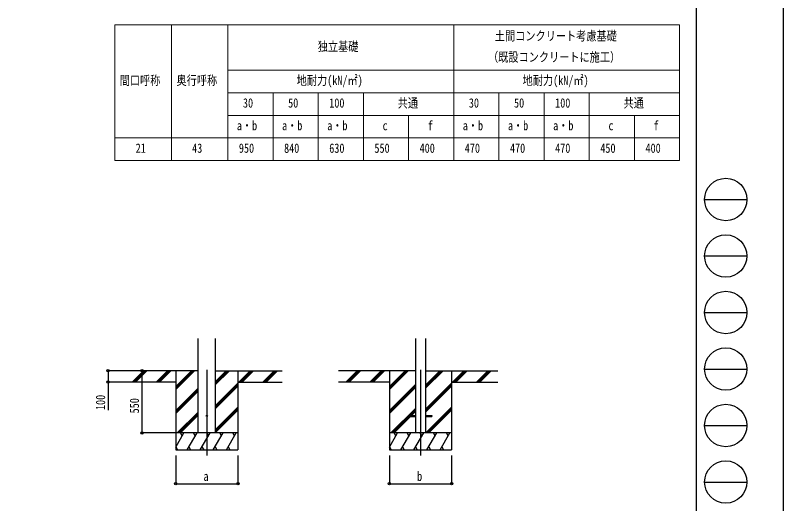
# Model space of a CAD drawing. Units: millimetres, scale not verified. Extents: x -10512 to 10512, y -7425 to 7425.
# Drawn here: x 3711 to 10512, y -4316 to 4 of the extents above; entities that cross this region are included whole.
import ezdxf
from ezdxf.enums import TextEntityAlignment as Align

# ---------------------------------------------------------------- set-up
doc = ezdxf.new("R2010")
doc.units = ezdxf.units.MM
doc.header["$LTSCALE"] = 30
doc.layers.add('0-1_TABLE1', color=7, linetype='Continuous', lineweight=18)
for name, color, linetype in [('0-3_YKK_12', 2, 'Continuous'), ('0-4_YKK_13', 4, 'Continuous'), ('0-5_YKK_A1', 4, 'Continuous'), ('0-6_YKK_D', 6, 'Continuous'), ('0-7_YKK_ZWAK', 7, 'Continuous')]:
    doc.layers.add(name, color=color, linetype=linetype)
doc.styles.add('ＭＳ ゴシック', font='')
doc.styles.get('ＭＳ ゴシック').set_extended_font_data('MS Gothic')

msp = doc.modelspace()

# ---------------------------------------------------------------- linework, layer by layer
at = {"layer": '0-1_TABLE1'}
for p, q in [((4591.58, -80.35), (9591.58, -80.35)), ((4591.58, -80.35), (4591.58, -1280.35)), ((5091.58, -80.35), (5091.58, -1280.35)), ((5591.58, -480.35), (9591.58, -480.35)), ((5591.58, -680.35), (9591.58, -680.35)), ((5991.58, -680.35), (5991.58, -1280.35)), ((6391.58, -680.35), (6391.58, -1280.35)), ((7991.58, -680.35), (7991.58, -1280.35)), ((8391.58, -680.35), (8391.58, -1280.35)), ((5591.58, -880.35), (9591.58, -880.35))]:
    msp.add_line(p, q, dxfattribs=at)
for points in [[(5591.58, -80.35), (5591.58, -480.35), (5591.58, -1080.35), (5591.58, -1280.35)], [(7591.58, -80.35), (7591.58, -680.35), (7591.58, -1080.35), (7591.58, -1280.35)], [(9591.58, -80.35), (9591.58, -680.35), (9591.58, -1080.35), (9591.58, -1280.35)], [(6791.58, -680.35), (6791.58, -1080.35), (6791.58, -1280.35)], [(8791.58, -680.35), (8791.58, -880.35), (8791.58, -1280.35)], [(7191.58, -880.35), (7191.58, -1080.35), (7191.58, -1280.35)], [(9191.58, -880.35), (9191.58, -1080.35), (9191.58, -1280.35)], [(4591.58, -1080.35), (5091.58, -1080.35), (9591.58, -1080.35)], [(4591.58, -1280.35), (5091.58, -1280.35), (6791.58, -1280.35), (9591.58, -1280.35)]]:
    msp.add_lwpolyline(points, dxfattribs=at)
at = {"layer": '0-3_YKK_12'}
for p, q in [((5405.96, -3131.54), (5405.96, -3890.74)), ((7297.53, -3131.54), (7297.53, -3890.74))]:
    msp.add_line(p, q, dxfattribs=at)
at = {"layer": '0-4_YKK_13'}
for p, q in [((7197.53, -3536.25), (7197.53, -3545.25)), ((7197.53, -3536.25), (7252.33, -3536.25)), ((7342.73, -3536.25), (7397.53, -3536.25)), ((7397.53, -3536.25), (7397.53, -3545.25)), ((7197.53, -3545.25), (7252.33, -3545.25)), ((7342.73, -3545.25), (7397.53, -3545.25))]:
    msp.add_line(p, q, dxfattribs=at)
msp.add_circle((5405.96, -3540.75), 5, dxfattribs=at)
at = {"layer": '0-5_YKK_A1'}
for p, q in [((5328.21, -3690.75), (5328.21, -2855.39)), ((5483.71, -3690.75), (5483.71, -2855.39)), ((7252.33, -2855.39), (7252.33, -3690.75)), ((7342.73, -2855.39), (7342.73, -3690.75)), ((5328.21, -3140.75), (4680.01, -3140.75)), ((4746.69, -3239.34), (4845.29, -3140.75)), ((4759.43, -3240.75), (4859.43, -3140.75)), ((4773.57, -3240.75), (4873.57, -3140.75)), ((4958.82, -3239.34), (5057.42, -3140.75)), ((4971.56, -3240.75), (5071.56, -3140.75)), ((4985.71, -3240.75), (5085.71, -3140.75)), ((5130.96, -3140.75), (5130.96, -3840.74)), ((5130.96, -3307.63), (5297.84, -3140.75)), ((5130.96, -3293.48), (5283.7, -3140.75)), ((5130.96, -3279.34), (5269.55, -3140.75)), ((5483.71, -3263.24), (5606.21, -3140.75)), ((5483.71, -3249.1), (5592.06, -3140.75)), ((5483.71, -3234.96), (5577.92, -3140.75)), ((5483.71, -3140.75), (6071.58, -3140.75)), ((5680.96, -3140.75), (5680.96, -3840.74)), ((5690.05, -3240.75), (5790.05, -3140.75)), ((5704.19, -3240.75), (5804.2, -3140.75)), ((5718.34, -3240.75), (5818.34, -3140.75)), ((5902.19, -3240.75), (6002.19, -3140.75)), ((5916.33, -3240.75), (6016.33, -3140.75)), ((5930.47, -3240.75), (6030.47, -3140.75)), ((7252.33, -3140.75), (6571.58, -3140.75)), ((6638.26, -3239.34), (6736.86, -3140.75)), ((6651, -3240.75), (6751, -3140.75)), ((6665.14, -3240.75), (6765.14, -3140.75)), ((6850.39, -3239.34), (6948.99, -3140.75)), ((6863.13, -3240.75), (6963.13, -3140.75)), ((6877.28, -3240.75), (6977.28, -3140.75)), ((7022.53, -3140.75), (7022.53, -3840.74)), ((7022.53, -3307.63), (7189.41, -3140.75)), ((7022.53, -3293.48), (7175.27, -3140.75)), ((7022.53, -3279.34), (7161.12, -3140.75)), ((7342.73, -3295.79), (7497.78, -3140.75)), ((7342.73, -3281.65), (7483.63, -3140.75)), ((7342.73, -3267.51), (7469.49, -3140.75)), ((7342.73, -3140.75), (7980.73, -3140.75)), ((7572.53, -3140.75), (7572.53, -3840.74)), ((7581.62, -3240.75), (7681.62, -3140.75)), ((7595.77, -3240.75), (7695.77, -3140.75)), ((7609.91, -3240.75), (7709.91, -3140.75)), ((7793.76, -3240.75), (7893.76, -3140.75)), ((7807.9, -3240.75), (7907.9, -3140.75)), ((7822.04, -3240.75), (7922.04, -3140.75)), ((5130.96, -3240.75), (4680.01, -3240.75)), ((5483.71, -3447.09), (5680.96, -3249.84)), ((5483.71, -3461.23), (5680.96, -3263.98)), ((5680.96, -3240.75), (6071.58, -3240.75)), ((7022.53, -3240.75), (6571.58, -3240.75)), ((7022.53, -3491.47), (7252.33, -3261.67)), ((7342.73, -3479.64), (7572.53, -3249.84)), ((7342.73, -3493.78), (7572.53, -3263.98)), ((7572.53, -3240.75), (7980.73, -3240.75)), ((5130.96, -3491.47), (5328.21, -3294.22)), ((5130.96, -3505.61), (5328.21, -3308.37)), ((5130.96, -3519.76), (5328.21, -3322.51)), ((5483.71, -3475.37), (5680.96, -3278.13)), ((7022.53, -3505.61), (7252.33, -3275.82)), ((7022.53, -3519.76), (7252.33, -3289.96)), ((7342.73, -3507.92), (7572.53, -3278.13)), ((5483.71, -3659.22), (5680.96, -3461.97)), ((7343.75, -3690.75), (7572.53, -3461.97)), ((5143.81, -3690.75), (5328.21, -3506.35)), ((5157.96, -3690.75), (5328.21, -3520.5)), ((5172.1, -3690.75), (5328.21, -3534.64)), ((5483.71, -3673.36), (5680.96, -3476.11)), ((5483.71, -3687.5), (5680.96, -3490.26)), ((7035.38, -3690.75), (7252.33, -3473.81)), ((7204.03, -3536.25), (7252.33, -3487.95)), ((7218.17, -3536.25), (7252.33, -3502.09)), ((7357.89, -3690.75), (7572.53, -3476.11)), ((7372.04, -3690.75), (7572.53, -3490.26)), ((7049.53, -3690.75), (7197.53, -3542.75)), ((7063.67, -3690.75), (7209.17, -3545.25)), ((5130.96, -3816.19), (5203.39, -3690.74)), ((5680.96, -3690.75), (5130.96, -3690.75)), ((5188.38, -3716.73), (5173.38, -3690.75)), ((5232.25, -3840.74), (5318.86, -3690.74)), ((5303.85, -3716.73), (5288.85, -3690.74)), ((5347.72, -3840.74), (5434.33, -3690.74)), ((5419.32, -3716.73), (5404.32, -3690.75)), ((5463.19, -3840.74), (5549.8, -3690.75)), ((5534.79, -3716.73), (5519.79, -3690.74)), ((5578.66, -3840.74), (5665.27, -3690.75)), ((5650.26, -3716.73), (5635.26, -3690.74)), ((7022.53, -3816.19), (7094.96, -3690.74)), ((7572.53, -3690.75), (7022.53, -3690.75)), ((7079.95, -3716.73), (7064.95, -3690.75)), ((7123.82, -3840.74), (7210.43, -3690.74)), ((7195.43, -3716.73), (7180.42, -3690.74)), ((7239.29, -3840.74), (7325.9, -3690.74)), ((7310.89, -3716.73), (7295.89, -3690.75)), ((7354.76, -3840.74), (7441.37, -3690.75)), ((7426.36, -3716.73), (7411.36, -3690.74)), ((7470.23, -3840.74), (7556.84, -3690.75)), ((7541.84, -3716.73), (7526.83, -3690.74)), ((5130.96, -3840.74), (5680.96, -3840.74)), ((5131.78, -3814.76), (5146.78, -3840.74)), ((5247.25, -3814.77), (5262.25, -3840.74)), ((5362.72, -3814.77), (5377.72, -3840.74)), ((5478.19, -3814.76), (5493.19, -3840.74)), ((5593.66, -3814.77), (5608.66, -3840.74)), ((7022.53, -3840.74), (7572.53, -3840.74)), ((7023.35, -3814.76), (7038.35, -3840.74)), ((7138.82, -3814.77), (7153.82, -3840.74)), ((7254.29, -3814.77), (7269.29, -3840.74)), ((7369.76, -3814.76), (7384.76, -3840.74)), ((7485.23, -3814.77), (7500.23, -3840.74))]:
    msp.add_line(p, q, dxfattribs=at)
at = {"layer": '0-6_YKK_D'}
for p, q in [((4745.62, -3140.75), (4529.96, -3140.75)), ((4904.9, -3140.75), (4829.96, -3140.75)), ((4830.96, -3140.75), (4830.96, -3690.75)), ((4745.62, -3240.75), (4529.96, -3240.75)), ((5129.96, -3690.75), (4829.96, -3690.75)), ((5130.96, -3890.74), (5130.96, -4141.74)), ((5680.96, -3890.74), (5680.96, -4141.74)), ((7022.53, -3890.74), (7022.53, -4141.74)), ((7572.53, -3890.74), (7572.53, -4141.74)), ((5130.96, -4140.74), (5680.96, -4140.74)), ((7022.53, -4140.74), (7572.53, -4140.74))]:
    msp.add_line(p, q, dxfattribs=at)
msp.add_lwpolyline([(4530.96, -3140.75), (4530.96, -3240.75), (4530.96, -3489.25)], dxfattribs=at)
for centre in [(4530.96, -3140.75), (4830.96, -3140.75), (4530.96, -3240.75), (4830.96, -3690.75), (5130.96, -4140.74), (5680.96, -4140.74), (7022.53, -4140.74), (7572.53, -4140.74)]:
    msp.add_circle(centre, 10.62, dxfattribs=at)
at = {"layer": '0-7_YKK_ZWAK'}
for p, q in [((9737.55, 6937.5), (9737.55, -6312.5)), ((9812.55, -1625), (10187.55, -1625)), ((9812.55, -2125), (10187.55, -2125)), ((9812.55, -2625), (10187.55, -2625)), ((9812.55, -3125), (10187.55, -3125)), ((9812.55, -3625), (10187.55, -3625)), ((9812.55, -4125), (10187.55, -4125))]:
    msp.add_line(p, q, dxfattribs=at)
msp.add_lwpolyline([(-10512.5, -7425), (10512.5, -7425), (10512.5, 7425), (-10512.5, 7425)], close=True, dxfattribs=at)
for centre in [(10000.05, -1625), (10000.05, -2125), (10000.05, -2625), (10000.05, -3125), (10000.05, -3625), (10000.05, -4125)]:
    msp.add_circle(centre, 187.5, dxfattribs=at)

# ---------------------------------------------------------------- texts
at = {"layer": '0-1_TABLE1', "style": 'ＭＳ ゴシック', "width": 0.8}
for s, p in [('土間コンクリート考慮基礎', (7955.58, -242.85)), ('独立基礎', (6387.58, -336.6)), ('（既設コンクリートに施工）', (7895.58, -430.35)), ('間口呼称', (4634.58, -636.6)), ('奥行呼称', (5137.58, -636.6)), ('地耐力(kN/㎡)', (6201.58, -636.6)), ('地耐力(kN/㎡)', (8201.58, -636.6)), ('30', (5725.58, -836.6)), ('50', (6125.58, -836.6)), ('100', (6489.58, -836.6)), ('共通', (7095.58, -836.6)), ('30', (7725.58, -836.6)), ('50', (8125.58, -836.6)), ('100', (8489.58, -836.6)), ('共通', (9095.58, -836.6)), ('a・b', (5671.58, -1036.6)), ('a・b', (6071.58, -1036.6)), ('a・b', (6471.58, -1036.6)), ('c', (6961.58, -1036.6)), ('f', (7361.58, -1036.6)), ('a・b', (7671.58, -1036.6)), ('a・b', (8071.58, -1036.6)), ('a・b', (8471.58, -1036.6)), ('c', (8961.58, -1036.6)), ('f', (9361.58, -1036.6)), ('21', (4775.58, -1236.6)), ('43', (5275.58, -1236.6)), ('950', (5689.58, -1236.6)), ('840', (6089.58, -1236.6)), ('630', (6489.58, -1236.6)), ('550', (6889.58, -1236.6)), ('400', (7289.58, -1236.6)), ('470', (7689.58, -1236.6)), ('470', (8089.58, -1236.6)), ('470', (8489.58, -1236.6)), ('450', (8889.58, -1236.6)), ('400', (9289.58, -1236.6))]:
    msp.add_text(s, height=82.48, dxfattribs=at).set_placement(p, align=Align.BOTTOM_LEFT)
at = {"layer": '0-6_YKK_D', "style": 'ＭＳ ゴシック', "width": 0.8}
for s, p in [('100', (4529.96, -3488.25)), ('550', (4829.96, -3517.75))]:
    msp.add_text(s, height=82.48, rotation=90, dxfattribs=at).set_placement(p, align=Align.BOTTOM_LEFT)
for s, p in [('a', (5375.96, -4139.74)), ('b', (7267.53, -4139.74))]:
    msp.add_text(s, height=82.48, dxfattribs=at).set_placement(p, align=Align.BOTTOM_LEFT)

doc.saveas('drawing.dxf')
